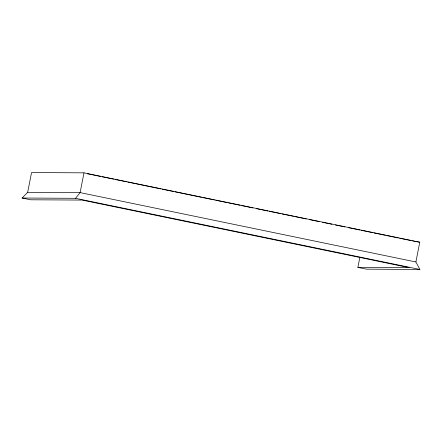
<?xml version="1.0" encoding="UTF-8"?>
<svg xmlns="http://www.w3.org/2000/svg" width="442" height="442" viewBox="0 0 442 442"><rect width="100%" height="100%" fill="white"/><g stroke="black" fill="none" stroke-linecap="round" stroke-linejoin="round"><path stroke-width="0.66" d="M357.887 267.388L409.309 267.675L82.079 200.071L30.653 199.79L22.1 198.022L27.669 192.314L31.548 172.546L83.991 172.839L419.773 242.205L415.894 261.973L419.9 269.454L366.44 269.156L357.887 267.388L359.876 257.25M83.991 172.839L80.112 192.607L75.56 198.314L22.1 198.022M88.267 173.723L87.251 173.717L100.77 176.507M27.669 192.314L80.112 192.607L415.894 261.973M419.773 242.205L414.48 241.315M102.124 176.789L113.616 179.165M114.97 179.441L126.462 181.817M127.815 182.098L139.307 184.469M140.661 184.75L160.943 188.938M162.297 189.22L173.789 191.596M175.142 191.872L201.508 197.32M202.861 197.602L214.353 199.972M215.707 200.254L227.199 202.629M228.553 202.906L240.045 205.281M241.398 205.563L252.89 207.933M256.272 208.635L267.769 211.011M269.117 211.287L280.615 213.663M281.963 213.939L293.46 216.315M294.808 216.597L306.306 218.972M309.687 219.668L319.152 221.624M322.533 222.32L331.997 224.276M335.379 224.978L344.843 226.934M348.224 227.63L359.716 230.006M361.07 230.282L372.562 232.658M373.915 232.94L385.407 235.31M386.761 235.592L398.253 237.967M399.607 238.244L411.099 240.619M412.452 240.901L413.806 241.177M75.56 198.314L419.9 269.454"/></g></svg>
